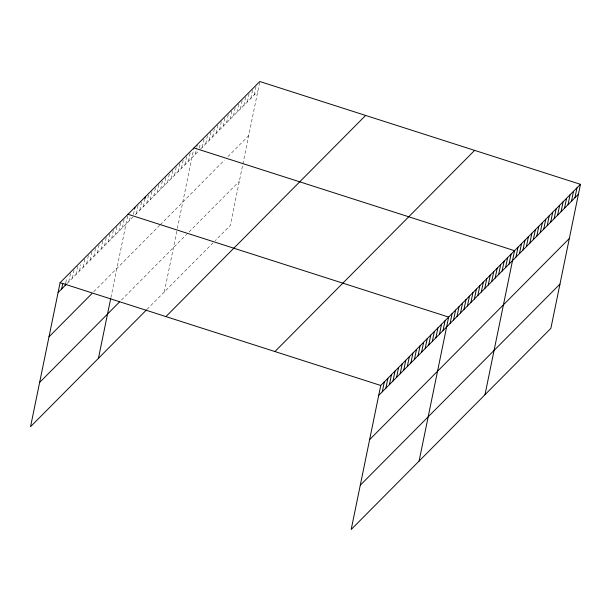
<?xml version="1.0" encoding="UTF-8"?>
<svg xmlns="http://www.w3.org/2000/svg" width="611" height="611" viewBox="0 0 611 611"><rect width="100%" height="100%" fill="white"/><g stroke="black" fill="none" stroke-linecap="round" stroke-linejoin="round"><path stroke-width="0.46" stroke-dasharray="3.06 2.29" d="M65.782 282.672L66.706 278.173M68.799 281.77L70.647 272.773M72.373 278.173L74.221 269.176M75.947 274.568L77.796 265.571M79.522 270.971L80.812 264.67M83.096 267.374L84.944 258.377M86.67 263.769L88.519 254.772M90.245 260.171L92.276 250.273M93.819 256.574L95.66 247.577M97.393 252.969L99.234 243.98M100.96 249.372L102.992 239.474M104.534 245.775L106.383 236.778M108.109 242.17L109.957 233.181M111.683 238.573L113.715 228.682M115.258 234.975L117.106 225.978M118.832 231.37L120.68 222.381M122.406 227.773L124.438 217.883M110.904 297.618L128.012 214.278M129.448 220.678L130.372 216.179M133.473 214.492L134.206 210.887M136.383 213.69L138.231 204.7M139.85 210.199L141.882 200.301M143.325 206.701L144.983 198.613M146.793 203.211L148.824 193.32M150.26 199.721L152.108 190.724M153.728 196.223L155.576 187.226M157.195 192.732L159.043 183.735M160.662 189.234L162.511 180.237M164.13 185.744L165.978 176.747M167.605 182.246L169.446 173.257M171.072 178.756L173.104 168.857M174.54 175.258L176.388 166.268M178.007 171.767L179.855 162.77M181.475 168.269L183.323 159.28M184.942 164.779L186.974 154.889M188.409 161.289L190.258 152.292M164.351 291.905L177.182 229.408M177.366 228.499L193.725 148.794M195.352 154.3L196.643 147.999M196.826 147.098L197.384 144.402M199.369 148.106L200.293 143.608M202.287 147.312L204.135 138.315M205.754 143.814L207.603 134.825M209.222 140.324L211.07 131.327M212.689 136.826L214.537 127.836M216.164 133.335L218.188 123.437M219.632 129.838L221.472 120.848M223.099 126.347L225.131 116.457M226.566 122.857L228.415 113.86M230.034 119.359L232.065 109.468M233.501 115.869L235.35 106.872M236.969 112.371L238.817 103.374M240.444 108.88L242.284 99.883M243.911 105.382L245.752 96.393M247.379 101.892L249.227 92.895M250.846 98.394L252.694 89.405M254.313 94.904L256.345 85.005M259.629 82.416L230.255 225.528L215.225 240.665M67.011 283.565L132.915 217.188M135.23 214.858L198.819 150.802M200.553 149.053L257.781 91.406M93.666 291.829L159.67 225.344M160.25 224.756L224.42 160.128M227.888 156.63L248.7 135.665M121.406 300.054L186.729 234.257M189.043 231.928L239.336 181.268M147.007 309.38L212.911 242.995"/><path stroke-width="0.92" d="M580.45 184.316L380.745 385.472L351.188 529.485L550.885 328.328L580.45 184.316L259.812 81.515L60.115 282.672L30.55 426.684L146.434 309.96M61.65 288.965L62.765 283.573M65.224 285.368L65.598 283.573M98.447 358.29L110.713 298.527M134.58 209.092L134.947 207.289M144.983 198.613L145.349 196.811M382.287 391.773L384.319 381.875M385.862 388.168L387.893 378.278M389.436 384.571L391.468 374.673M393.01 380.974L395.042 371.076M396.585 377.369L398.616 367.478M400.159 373.772L402.191 363.873M403.734 370.174L405.765 360.276M407.308 366.569L409.339 356.679M410.882 362.972L412.906 353.074M414.449 359.375L416.481 349.477M418.023 355.77L420.055 345.879M421.598 352.173L423.629 342.282M425.172 348.575L427.204 338.677M428.746 344.971L430.778 335.08M432.321 341.373L434.352 331.483M435.895 337.776L437.927 327.878M439.469 334.171L441.501 324.281M443.044 330.574L445.075 320.683M419.085 461.091L448.65 317.078L128.012 214.278M450.086 323.479L452.117 313.588M453.553 319.988L455.585 310.09M457.02 316.49L459.052 306.6M460.488 313L462.519 303.109M463.955 309.51L465.987 299.611M467.423 306.012L469.454 296.121M470.898 302.521L472.929 292.623M474.365 299.023L476.397 289.133M477.833 295.533L479.864 285.635M481.3 292.035L483.332 282.145M484.767 288.545L486.799 278.647M488.235 285.047L490.266 275.156M491.702 281.556L493.734 271.658M495.177 278.058L497.209 268.168M498.645 274.568L500.676 264.678M502.112 271.078L504.144 261.18M505.58 267.58L507.611 257.689M509.047 264.089L511.079 254.191M484.989 394.706L514.546 250.701L193.908 147.9M515.982 257.101L518.013 247.203M519.457 253.603L521.489 243.713M522.924 250.113L524.956 240.215M526.392 246.615L528.423 236.724M529.859 243.125L531.891 233.226M533.327 239.627L535.358 229.736M536.794 236.136L538.826 226.246M540.261 232.646L542.293 222.748M543.737 229.148L545.768 219.257M547.204 225.658L549.236 215.759M550.671 222.16L552.703 212.269M554.139 218.669L556.17 208.771M557.606 215.171L559.638 205.281M561.074 211.681L563.105 201.783M564.541 208.183L566.573 198.292M568.016 204.693L570.048 194.794M571.484 201.195L573.515 191.304M574.951 197.704L576.983 187.814M58.083 292.57L66.416 284.168M48.995 336.829L91.879 293.631M39.639 382.425L119.672 301.803M165.925 316.597L365.622 115.441M274.935 351.554L474.64 150.39M378.713 395.37L578.418 194.214M369.632 439.63L569.337 238.466M360.269 485.226L559.974 284.069M60.115 282.672L380.745 385.472"/></g></svg>
